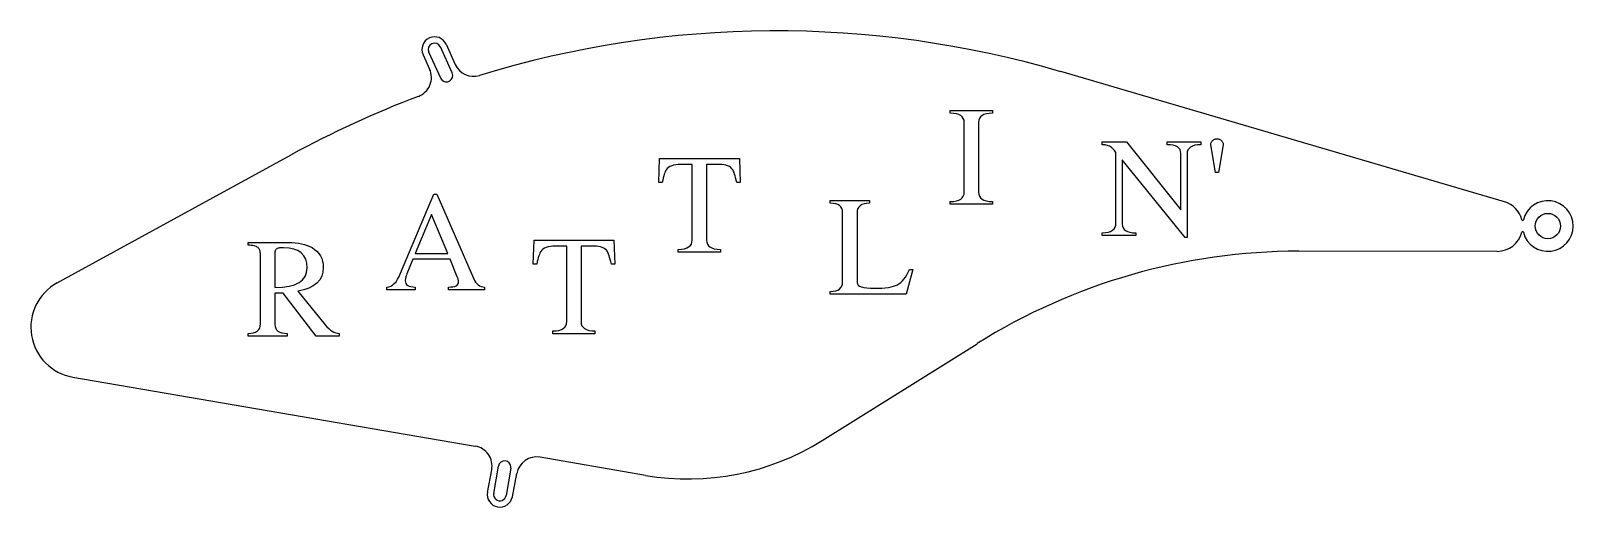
# Model space of a CAD drawing. Header units: metres. Extents: x -6.5 to 8.8, y -2.8 to 1.9.
import ezdxf

# ---------------------------------------------------------------- set-up
doc = ezdxf.new("R2010")
doc.units = ezdxf.units.M

msp = doc.modelspace()

# ---------------------------------------------------------------- linework, layer by layer
at = {"layer": '28', "color": 14, "linetype": 'CONTINUOUS'}
for p, q in [((-2.622, 1.693), (-2.557, 1.551)), ((-2.447, 1.462), (-2.565, 1.719)), ((-2.334, 1.514), (-2.451, 1.771)), ((-2.394, 1.797), (-2.304, 1.597)), ((-2.456, 1.631), (-2.456, 1.631)), ((8.07, 0.24), (3.684, 1.526)), ((2.591, 1.114), (2.591, 1.141)), ((2.591, 1.141), (3.008, 1.141)), ((2.623, 1.113), (2.591, 1.114)), ((2.652, 1.108), (2.623, 1.113)), ((2.675, 1.102), (2.652, 1.108)), ((2.695, 1.092), (2.675, 1.102)), ((2.709, 1.079), (2.695, 1.092)), ((2.72, 1.063), (2.709, 1.079)), ((2.89, 1.079), (2.879, 1.063)), ((2.906, 1.092), (2.89, 1.079)), ((2.924, 1.102), (2.906, 1.092)), ((2.948, 1.108), (2.924, 1.102)), ((2.976, 1.113), (2.948, 1.108)), ((3.008, 1.114), (2.976, 1.113)), ((3.008, 1.141), (3.008, 1.114)), ((2.727, 1.045), (2.72, 1.063)), ((2.729, 1.023), (2.727, 1.045)), ((2.729, 0.336), (2.729, 1.023)), ((2.873, 1.045), (2.871, 1.023)), ((2.871, 1.023), (2.871, 0.336)), ((2.879, 1.063), (2.873, 1.045)), ((4.094, 0.804), (4.094, 0.831)), ((4.094, 0.831), (4.335, 0.831)), ((4.109, 0.804), (4.094, 0.804)), ((4.122, 0.802), (4.109, 0.804)), ((4.134, 0.8), (4.122, 0.802)), ((4.145, 0.797), (4.134, 0.8)), ((4.157, 0.793), (4.145, 0.797)), ((4.167, 0.789), (4.157, 0.793)), ((4.177, 0.783), (4.167, 0.789)), ((4.186, 0.776), (4.177, 0.783)), ((4.188, 0.773), (4.186, 0.776)), ((4.192, 0.77), (4.188, 0.773)), ((4.197, 0.766), (4.192, 0.77)), ((4.201, 0.76), (4.197, 0.766)), ((4.335, 0.831), (4.871, 0.159)), ((4.736, 0.804), (4.736, 0.831)), ((4.736, 0.831), (5.068, 0.831)), ((4.768, 0.803), (4.736, 0.804)), ((4.795, 0.799), (4.768, 0.803)), ((4.818, 0.792), (4.795, 0.799)), ((4.837, 0.783), (4.818, 0.792)), ((4.852, 0.77), (4.837, 0.783)), ((4.863, 0.755), (4.852, 0.77)), ((4.952, 0.767), (4.941, 0.752)), ((4.966, 0.781), (4.952, 0.767)), ((4.986, 0.791), (4.966, 0.781)), ((5.008, 0.798), (4.986, 0.791)), ((5.036, 0.803), (5.008, 0.798)), ((5.068, 0.804), (5.036, 0.803)), ((5.068, 0.831), (5.068, 0.804)), ((5.168, 0.813), (5.169, 0.819)), ((5.168, 0.808), (5.168, 0.813)), ((5.169, 0.802), (5.168, 0.808)), ((5.169, 0.819), (5.171, 0.825)), ((5.215, 0.528), (5.169, 0.802)), ((5.171, 0.825), (5.173, 0.83)), ((5.173, 0.83), (5.176, 0.835)), ((5.176, 0.835), (5.18, 0.84)), ((5.18, 0.84), (5.184, 0.845)), ((5.184, 0.845), (5.189, 0.849)), ((5.189, 0.849), (5.194, 0.853)), ((5.194, 0.853), (5.199, 0.856)), ((5.199, 0.856), (5.204, 0.858)), ((5.204, 0.858), (5.211, 0.86)), ((5.211, 0.86), (5.216, 0.862)), ((5.216, 0.862), (5.222, 0.863)), ((5.222, 0.863), (5.227, 0.863)), ((5.227, 0.863), (5.233, 0.863)), ((5.233, 0.863), (5.239, 0.862)), ((5.239, 0.862), (5.245, 0.86)), ((5.288, 0.802), (5.242, 0.528)), ((5.245, 0.86), (5.252, 0.858)), ((5.252, 0.858), (5.257, 0.856)), ((5.257, 0.856), (5.262, 0.853)), ((5.262, 0.853), (5.268, 0.849)), ((5.268, 0.849), (5.273, 0.845)), ((5.273, 0.845), (5.277, 0.84)), ((5.277, 0.84), (5.281, 0.835)), ((5.281, 0.835), (5.284, 0.83)), ((5.284, 0.83), (5.286, 0.825)), ((5.286, 0.825), (5.288, 0.819)), ((5.288, 0.819), (5.289, 0.813)), ((5.289, 0.808), (5.288, 0.802)), ((5.289, 0.813), (5.289, 0.808)), ((-6.24, -0.561), (-3.925, 0.704)), ((-0.291, 0.43), (-0.283, 0.667)), ((-0.283, 0.667), (0.506, 0.667)), ((0.506, 0.667), (0.514, 0.43)), ((4.207, 0.753), (4.201, 0.76)), ((4.214, 0.746), (4.207, 0.753)), ((4.221, 0.737), (4.214, 0.746)), ((4.229, 0.726), (4.221, 0.737)), ((4.229, 0.032), (4.229, 0.726)), ((4.914, -0.112), (4.291, 0.656)), ((4.291, 0.656), (4.291, 0.02)), ((4.869, 0.738), (4.863, 0.755)), ((4.871, 0.717), (4.869, 0.738)), ((4.871, 0.159), (4.871, 0.717)), ((4.935, 0.732), (4.932, 0.711)), ((4.932, 0.711), (4.932, -0.113)), ((4.941, 0.752), (4.935, 0.732)), ((-0.247, 0.476), (-0.252, 0.454)), ((-0.242, 0.495), (-0.247, 0.476)), ((-0.237, 0.512), (-0.242, 0.495)), ((-0.232, 0.527), (-0.237, 0.512)), ((-0.228, 0.539), (-0.232, 0.527)), ((-0.223, 0.548), (-0.228, 0.539)), ((-0.219, 0.555), (-0.223, 0.548)), ((-0.208, 0.568), (-0.219, 0.555)), ((-0.195, 0.579), (-0.208, 0.568)), ((-0.181, 0.588), (-0.195, 0.579)), ((-0.163, 0.595), (-0.181, 0.588)), ((-0.144, 0.601), (-0.163, 0.595)), ((-0.122, 0.606), (-0.144, 0.601)), ((-0.099, 0.608), (-0.122, 0.606)), ((-0.072, 0.609), (-0.099, 0.608)), ((0.039, 0.609), (-0.072, 0.609)), ((0.039, -0.138), (0.039, 0.609)), ((0.31, 0.609), (0.182, 0.609)), ((0.182, 0.609), (0.182, -0.138)), ((0.333, 0.608), (0.31, 0.609)), ((0.355, 0.606), (0.333, 0.608)), ((0.373, 0.601), (0.355, 0.606)), ((0.39, 0.595), (0.373, 0.601)), ((0.407, 0.587), (0.39, 0.595)), ((0.42, 0.578), (0.407, 0.587)), ((0.432, 0.567), (0.42, 0.578)), ((0.442, 0.554), (0.432, 0.567)), ((0.446, 0.548), (0.442, 0.554)), ((0.449, 0.539), (0.446, 0.548)), ((0.453, 0.528), (0.449, 0.539)), ((0.458, 0.513), (0.453, 0.528)), ((0.463, 0.496), (0.458, 0.513)), ((0.468, 0.477), (0.463, 0.496)), ((0.474, 0.454), (0.468, 0.477)), ((5.242, 0.528), (5.215, 0.528)), ((-2.844, -0.466), (-2.515, 0.315)), ((-2.515, 0.315), (-2.486, 0.315)), ((-2.486, 0.315), (-2.124, -0.516)), ((-0.258, 0.43), (-0.291, 0.43)), ((-0.252, 0.454), (-0.258, 0.43)), ((0.481, 0.43), (0.474, 0.454)), ((0.514, 0.43), (0.481, 0.43)), ((2.72, 0.296), (2.727, 0.315)), ((2.727, 0.315), (2.729, 0.336)), ((2.871, 0.336), (2.873, 0.315)), ((2.873, 0.315), (2.879, 0.296)), ((1.405, 0.225), (1.405, 0.251)), ((1.405, 0.251), (1.792, 0.251)), ((1.433, 0.224), (1.405, 0.225)), ((1.459, 0.219), (1.433, 0.224)), ((1.479, 0.213), (1.459, 0.219)), ((1.497, 0.202), (1.479, 0.213)), ((1.51, 0.189), (1.497, 0.202)), ((1.52, 0.174), (1.51, 0.189)), ((1.525, 0.155), (1.52, 0.174)), ((1.527, 0.134), (1.525, 0.155)), ((1.672, 0.153), (1.67, 0.132)), ((1.678, 0.173), (1.672, 0.153)), ((1.687, 0.188), (1.678, 0.173)), ((1.7, 0.201), (1.687, 0.188)), ((1.718, 0.212), (1.7, 0.201)), ((1.739, 0.219), (1.718, 0.212)), ((1.764, 0.224), (1.739, 0.219)), ((1.792, 0.225), (1.764, 0.224)), ((1.792, 0.251), (1.792, 0.225)), ((2.591, 0.243), (2.623, 0.244)), ((2.591, 0.217), (2.591, 0.243)), ((3.008, 0.217), (2.591, 0.217)), ((2.623, 0.244), (2.652, 0.249)), ((2.652, 0.249), (2.675, 0.257)), ((2.675, 0.257), (2.694, 0.267)), ((2.694, 0.267), (2.709, 0.28)), ((2.709, 0.28), (2.72, 0.296)), ((2.879, 0.296), (2.89, 0.28)), ((2.89, 0.28), (2.905, 0.267)), ((2.905, 0.267), (2.924, 0.257)), ((2.924, 0.257), (2.948, 0.249)), ((2.948, 0.249), (2.976, 0.244)), ((2.976, 0.244), (3.008, 0.243)), ((3.008, 0.243), (3.008, 0.217)), ((-2.538, 0.114), (-2.701, -0.271)), ((-2.376, -0.271), (-2.538, 0.114)), ((1.527, -0.553), (1.527, 0.134)), ((1.67, 0.132), (1.67, -0.56)), ((4.221, -0.012), (4.227, 0.009)), ((4.227, 0.009), (4.229, 0.032)), ((4.291, 0.02), (4.293, 0)), ((-1.532, -0.377), (-1.524, -0.139)), ((-1.524, -0.139), (-0.734, -0.139)), ((-0.734, -0.139), (-0.726, -0.377)), ((0.037, -0.159), (0.039, -0.138)), ((0.182, -0.138), (0.184, -0.159)), ((4.094, -0.067), (4.126, -0.065)), ((4.094, -0.094), (4.094, -0.067)), ((4.426, -0.094), (4.094, -0.094)), ((4.126, -0.065), (4.154, -0.061)), ((4.154, -0.061), (4.176, -0.053)), ((4.176, -0.053), (4.196, -0.042)), ((4.196, -0.042), (4.21, -0.028)), ((4.21, -0.028), (4.221, -0.012)), ((4.293, 0), (4.299, -0.018)), ((4.299, -0.018), (4.31, -0.033)), ((4.31, -0.033), (4.324, -0.045)), ((4.324, -0.045), (4.344, -0.055)), ((4.344, -0.055), (4.366, -0.062)), ((4.366, -0.062), (4.394, -0.066)), ((4.394, -0.066), (4.426, -0.067)), ((4.426, -0.067), (4.426, -0.094)), ((4.932, -0.113), (4.914, -0.112)), ((-4.352, -0.19), (-4.352, -0.163)), ((-4.352, -0.163), (-3.953, -0.163)), ((-4.335, -0.19), (-4.352, -0.19)), ((-4.32, -0.191), (-4.335, -0.19)), ((-4.305, -0.193), (-4.32, -0.191)), ((-4.292, -0.196), (-4.305, -0.193)), ((-4.281, -0.199), (-4.292, -0.196)), ((-4.27, -0.203), (-4.281, -0.199)), ((-4.261, -0.208), (-4.27, -0.203)), ((-4.253, -0.213), (-4.261, -0.208)), ((-4.248, -0.22), (-4.253, -0.213)), ((-4.243, -0.226), (-4.248, -0.22)), ((-4.239, -0.233), (-4.243, -0.226)), ((-4.236, -0.241), (-4.239, -0.233)), ((-4.233, -0.249), (-4.236, -0.241)), ((-4.231, -0.26), (-4.233, -0.249)), ((-4.23, -0.27), (-4.231, -0.26)), ((-4.23, -0.281), (-4.23, -0.27)), ((-4.23, -0.968), (-4.23, -0.281)), ((-4.086, -0.257), (-4.087, -0.268)), ((-4.087, -0.268), (-4.087, -0.608)), ((-4.085, -0.249), (-4.086, -0.257)), ((-4.083, -0.242), (-4.085, -0.249)), ((-4.079, -0.235), (-4.083, -0.242)), ((-4.075, -0.23), (-4.079, -0.235)), ((-4.069, -0.225), (-4.075, -0.23)), ((-4.063, -0.222), (-4.069, -0.225)), ((-4.056, -0.219), (-4.063, -0.222)), ((-4.052, -0.218), (-4.056, -0.219)), ((-4.047, -0.218), (-4.052, -0.218)), ((-4.042, -0.217), (-4.047, -0.218)), ((-4.036, -0.217), (-4.042, -0.217)), ((-4.029, -0.216), (-4.036, -0.217)), ((-4.021, -0.216), (-4.029, -0.216)), ((-4.013, -0.216), (-4.021, -0.216)), ((-4.002, -0.216), (-4.013, -0.216)), ((-3.947, -0.219), (-4.002, -0.216)), ((-3.953, -0.163), (-3.918, -0.164)), ((-3.9, -0.228), (-3.947, -0.219)), ((-3.918, -0.164), (-3.885, -0.166)), ((-3.859, -0.243), (-3.9, -0.228)), ((-3.885, -0.166), (-3.853, -0.17)), ((-3.826, -0.266), (-3.859, -0.243)), ((-3.853, -0.17), (-3.823, -0.176)), ((-3.801, -0.293), (-3.826, -0.266)), ((-3.823, -0.176), (-3.795, -0.183)), ((-3.782, -0.327), (-3.801, -0.293)), ((-3.795, -0.183), (-3.768, -0.192)), ((-3.768, -0.192), (-3.743, -0.202)), ((-3.743, -0.202), (-3.72, -0.213)), ((-3.72, -0.213), (-3.694, -0.231)), ((-3.694, -0.231), (-3.671, -0.249)), ((-3.671, -0.249), (-3.652, -0.271)), ((-3.652, -0.271), (-3.636, -0.294)), ((-3.636, -0.294), (-3.624, -0.32)), ((-2.701, -0.271), (-2.376, -0.271)), ((-1.478, -0.294), (-1.483, -0.311)), ((-1.472, -0.28), (-1.478, -0.294)), ((-1.468, -0.267), (-1.472, -0.28)), ((-1.463, -0.258), (-1.468, -0.267)), ((-1.459, -0.251), (-1.463, -0.258)), ((-1.449, -0.239), (-1.459, -0.251)), ((-1.436, -0.227), (-1.449, -0.239)), ((-1.421, -0.218), (-1.436, -0.227)), ((-1.404, -0.211), (-1.421, -0.218)), ((-1.384, -0.205), (-1.404, -0.211)), ((-1.363, -0.201), (-1.384, -0.205)), ((-1.339, -0.199), (-1.363, -0.201)), ((-1.313, -0.198), (-1.339, -0.199)), ((-1.201, -0.198), (-1.313, -0.198)), ((-1.201, -0.944), (-1.201, -0.198)), ((-0.93, -0.198), (-1.059, -0.198)), ((-1.059, -0.198), (-1.059, -0.944)), ((-0.907, -0.199), (-0.93, -0.198)), ((-0.886, -0.201), (-0.907, -0.199)), ((-0.868, -0.205), (-0.886, -0.201)), ((-0.85, -0.211), (-0.868, -0.205)), ((-0.834, -0.219), (-0.85, -0.211)), ((-0.82, -0.228), (-0.834, -0.219)), ((-0.808, -0.24), (-0.82, -0.228)), ((-0.799, -0.252), (-0.808, -0.24)), ((-0.795, -0.258), (-0.799, -0.252)), ((-0.792, -0.267), (-0.795, -0.258)), ((-0.788, -0.279), (-0.792, -0.267)), ((-0.783, -0.293), (-0.788, -0.279)), ((-0.777, -0.31), (-0.783, -0.293)), ((-0.098, -0.231), (-0.066, -0.23)), ((-0.098, -0.257), (-0.098, -0.231)), ((0.319, -0.257), (-0.098, -0.257)), ((-0.066, -0.23), (-0.038, -0.225)), ((-0.038, -0.225), (-0.014, -0.217)), ((-0.014, -0.217), (0.004, -0.207)), ((0.004, -0.207), (0.02, -0.194)), ((0.02, -0.194), (0.031, -0.178)), ((0.031, -0.178), (0.037, -0.159)), ((0.184, -0.159), (0.19, -0.178)), ((0.19, -0.178), (0.201, -0.194)), ((0.201, -0.194), (0.215, -0.207)), ((0.215, -0.207), (0.235, -0.217)), ((0.235, -0.217), (0.258, -0.225)), ((0.258, -0.225), (0.287, -0.23)), ((0.287, -0.23), (0.319, -0.231)), ((0.319, -0.231), (0.319, -0.257)), ((8, -0.25), (6.039, -0.249)), ((-3.772, -0.368), (-3.782, -0.327)), ((-3.773, -0.459), (-3.768, -0.414)), ((-3.768, -0.414), (-3.772, -0.368)), ((-3.624, -0.32), (-3.616, -0.348)), ((-3.612, -0.456), (-3.624, -0.496)), ((-3.616, -0.348), (-3.61, -0.378)), ((-3.608, -0.41), (-3.612, -0.456)), ((-3.61, -0.378), (-3.608, -0.41)), ((-2.723, -0.328), (-2.782, -0.474)), ((-2.355, -0.328), (-2.723, -0.328)), ((-2.284, -0.501), (-2.355, -0.328)), ((-1.498, -0.377), (-1.532, -0.377)), ((-1.493, -0.352), (-1.498, -0.377)), ((-1.488, -0.331), (-1.493, -0.352)), ((-1.483, -0.311), (-1.488, -0.331)), ((-0.772, -0.33), (-0.777, -0.31)), ((-0.766, -0.352), (-0.772, -0.33)), ((-0.759, -0.377), (-0.766, -0.352)), ((-0.726, -0.377), (-0.759, -0.377)), ((2.221, -0.43), (2.156, -0.673)), ((2.162, -0.482), (2.175, -0.457)), ((2.175, -0.457), (2.189, -0.43)), ((2.189, -0.43), (2.221, -0.43)), ((-4.087, -0.608), (-4.013, -0.604)), ((-4.013, -0.604), (-3.947, -0.595)), ((-3.947, -0.595), (-3.893, -0.58)), ((-3.893, -0.58), (-3.848, -0.559)), ((-3.848, -0.559), (-3.813, -0.532)), ((-3.813, -0.532), (-3.787, -0.499)), ((-3.787, -0.499), (-3.773, -0.459)), ((-3.707, -0.59), (-3.751, -0.613)), ((-3.672, -0.564), (-3.707, -0.59)), ((-3.644, -0.532), (-3.672, -0.564)), ((-3.624, -0.496), (-3.644, -0.532)), ((-2.979, -0.603), (-2.96, -0.601)), ((-2.979, -0.63), (-2.979, -0.603)), ((-2.96, -0.601), (-2.941, -0.595)), ((-2.941, -0.595), (-2.924, -0.584)), ((-2.924, -0.584), (-2.906, -0.569)), ((-2.906, -0.569), (-2.889, -0.55)), ((-2.889, -0.55), (-2.874, -0.526)), ((-2.874, -0.526), (-2.858, -0.499)), ((-2.858, -0.499), (-2.844, -0.466)), ((-2.798, -0.532), (-2.799, -0.539)), ((-2.799, -0.539), (-2.797, -0.554)), ((-2.797, -0.524), (-2.798, -0.532)), ((-2.795, -0.517), (-2.797, -0.524)), ((-2.797, -0.554), (-2.793, -0.567)), ((-2.793, -0.509), (-2.795, -0.517)), ((-2.791, -0.501), (-2.793, -0.509)), ((-2.793, -0.567), (-2.785, -0.578)), ((-2.788, -0.493), (-2.791, -0.501)), ((-2.785, -0.484), (-2.788, -0.493)), ((-2.782, -0.474), (-2.785, -0.484)), ((-2.785, -0.578), (-2.774, -0.587)), ((-2.774, -0.587), (-2.76, -0.594)), ((-2.76, -0.594), (-2.744, -0.599)), ((-2.744, -0.599), (-2.723, -0.602)), ((-2.723, -0.602), (-2.701, -0.603)), ((-2.701, -0.603), (-2.701, -0.63)), ((-2.37, -0.603), (-2.347, -0.602)), ((-2.37, -0.63), (-2.37, -0.603)), ((-2.347, -0.602), (-2.326, -0.6)), ((-2.326, -0.6), (-2.309, -0.596)), ((-2.309, -0.596), (-2.295, -0.59)), ((-2.295, -0.59), (-2.284, -0.583)), ((-2.281, -0.509), (-2.284, -0.501)), ((-2.284, -0.583), (-2.277, -0.574)), ((-2.278, -0.516), (-2.281, -0.509)), ((-2.276, -0.523), (-2.278, -0.516)), ((-2.277, -0.574), (-2.272, -0.563)), ((-2.274, -0.531), (-2.276, -0.523)), ((-2.273, -0.537), (-2.274, -0.531)), ((-2.272, -0.542), (-2.273, -0.537)), ((-2.271, -0.547), (-2.272, -0.542)), ((-2.272, -0.563), (-2.271, -0.551)), ((-2.271, -0.551), (-2.271, -0.547)), ((-2.124, -0.516), (-2.114, -0.537)), ((-2.114, -0.537), (-2.103, -0.554)), ((-2.103, -0.554), (-2.091, -0.569)), ((-2.091, -0.569), (-2.077, -0.582)), ((-2.077, -0.582), (-2.063, -0.591)), ((-2.063, -0.591), (-2.048, -0.598)), ((-2.048, -0.598), (-2.031, -0.602)), ((-2.031, -0.602), (-2.014, -0.603)), ((-2.014, -0.603), (-2.014, -0.63)), ((1.497, -0.623), (1.51, -0.609)), ((1.51, -0.609), (1.52, -0.594)), ((1.52, -0.594), (1.525, -0.574)), ((1.525, -0.574), (1.527, -0.553)), ((1.67, -0.56), (1.673, -0.572)), ((1.673, -0.572), (1.68, -0.584)), ((1.68, -0.584), (1.693, -0.594)), ((1.693, -0.594), (1.713, -0.601)), ((1.713, -0.601), (1.736, -0.607)), ((1.736, -0.607), (1.766, -0.612)), ((1.948, -0.61), (1.979, -0.606)), ((1.979, -0.606), (2.006, -0.601)), ((2.006, -0.601), (2.03, -0.595)), ((2.03, -0.595), (2.051, -0.588)), ((2.051, -0.588), (2.07, -0.58)), ((2.07, -0.58), (2.086, -0.569)), ((2.086, -0.569), (2.103, -0.557)), ((2.103, -0.557), (2.118, -0.542)), ((2.118, -0.542), (2.133, -0.524)), ((2.133, -0.524), (2.148, -0.505)), ((2.148, -0.505), (2.162, -0.482)), ((-4.006, -0.662), (-4.087, -0.662)), ((-4.087, -0.662), (-4.087, -0.974)), ((-3.678, -1.088), (-4.006, -0.662)), ((-3.802, -0.63), (-3.861, -0.643)), ((-3.861, -0.643), (-3.59, -0.977)), ((-3.751, -0.613), (-3.802, -0.63)), ((-2.701, -0.63), (-2.979, -0.63)), ((-2.014, -0.63), (-2.37, -0.63)), ((1.405, -0.646), (1.433, -0.645)), ((1.405, -0.673), (1.405, -0.646)), ((2.156, -0.673), (1.405, -0.673)), ((1.433, -0.645), (1.459, -0.64)), ((1.459, -0.64), (1.479, -0.633)), ((1.479, -0.633), (1.497, -0.623)), ((1.766, -0.612), (1.801, -0.614)), ((1.801, -0.614), (1.841, -0.615)), ((1.841, -0.615), (1.879, -0.614)), ((1.879, -0.614), (1.915, -0.613)), ((1.915, -0.613), (1.948, -0.61)), ((-4.352, -1.061), (-4.324, -1.06)), ((-4.352, -1.088), (-4.352, -1.061)), ((-4.324, -1.06), (-4.298, -1.055)), ((-4.298, -1.055), (-4.278, -1.048)), ((-4.278, -1.048), (-4.26, -1.037)), ((-4.26, -1.037), (-4.247, -1.024)), ((-4.247, -1.024), (-4.237, -1.009)), ((-4.237, -1.009), (-4.232, -0.989)), ((-4.232, -0.989), (-4.23, -0.968)), ((-4.087, -0.974), (-4.085, -0.994)), ((-4.085, -0.994), (-4.079, -1.012)), ((-4.079, -1.012), (-4.07, -1.027)), ((-4.07, -1.027), (-4.057, -1.039)), ((-4.057, -1.039), (-4.039, -1.049)), ((-4.039, -1.049), (-4.018, -1.056)), ((-4.018, -1.056), (-3.992, -1.06)), ((-3.992, -1.06), (-3.964, -1.061)), ((-3.964, -1.061), (-3.964, -1.088)), ((-3.59, -0.977), (-3.573, -0.996)), ((-3.573, -0.996), (-3.555, -1.014)), ((-3.555, -1.014), (-3.538, -1.028)), ((-3.538, -1.028), (-3.52, -1.04)), ((-3.52, -1.04), (-3.503, -1.049)), ((-3.503, -1.049), (-3.486, -1.056)), ((-3.486, -1.056), (-3.468, -1.06)), ((-3.468, -1.06), (-3.45, -1.061)), ((-3.45, -1.061), (-3.45, -1.088)), ((-1.338, -1.037), (-1.307, -1.036)), ((-1.338, -1.064), (-1.338, -1.037)), ((-0.922, -1.064), (-1.338, -1.064)), ((-1.307, -1.036), (-1.278, -1.031)), ((-1.278, -1.031), (-1.254, -1.024)), ((-1.254, -1.024), (-1.236, -1.014)), ((-1.236, -1.014), (-1.221, -1)), ((-1.221, -1), (-1.209, -0.985)), ((-1.209, -0.985), (-1.203, -0.965)), ((-1.203, -0.965), (-1.201, -0.944)), ((-1.059, -0.944), (-1.057, -0.965)), ((-1.057, -0.965), (-1.051, -0.985)), ((-1.051, -0.985), (-1.039, -1)), ((-1.039, -1), (-1.025, -1.014)), ((-1.025, -1.014), (-1.006, -1.024)), ((-1.006, -1.024), (-0.982, -1.031)), ((-0.982, -1.031), (-0.953, -1.036)), ((-0.953, -1.036), (-0.922, -1.037)), ((-0.922, -1.037), (-0.922, -1.064)), ((-3.964, -1.088), (-4.352, -1.088)), ((-3.45, -1.088), (-3.678, -1.088)), ((1.326, -2.12), (2.856, -1.163)), ((-6.085, -1.493), (-2.106, -2.175)), ((-0.423, -2.464), (-1.465, -2.285)), ((-1.985, -2.633), (-1.943, -2.409)), ((-1.923, -2.643), (-1.876, -2.373)), ((-1.753, -2.394), (-1.8, -2.664)), ((-1.739, -2.676), (-1.696, -2.446))]:
    msp.add_line(p, q, dxfattribs=at)
msp.add_circle((8.5, 0), 0.125, dxfattribs=at)
for centre, radius, start, end in [((-2.508, 1.745), 0.125, 24.444, 204.444), ((0.871, -8.071), 10, 73.6652, 107.0625), ((-2.508, 1.745), 0.0625, 24.5582, 204.5582), ((-2.739, 1.469), 0.2, 290.7315, 24.444), ((-2.122, 1.68), 0.2, 204.444, 287.0625), ((-2.391, 1.488), 0.0625, 204.5582, 360), ((-2.391, 1.488), 0.0625, 0, 24.5582), ((0.871, -8.071), 10, 110.7315, 118.6582), ((8, 0), 0.25, 14.3054, 73.6652), ((8.5, 0), 0.25, 0, 165.6946), ((8.25, 0.064), 0.008, 194.3054, 345.6946), ((8.5, 0), 0.25, 194.3054, 360), ((8, 0), 0.25, 269.9849, 345.6946), ((8.25, -0.064), 0.008, 14.3054, 165.6946), ((6.037, -6.249), 6, 89.9849, 122.0239), ((-6, -1), 0.5, 118.6582, 260.2665), ((0, 0), 2.5, 260.2665, 302.0239), ((-2.14, -2.372), 0.2, 349.4792, 80.2665), ((-1.499, -2.482), 0.2, 80.2665, 169.4792), ((-1.815, -2.383), 0.0625, 0, 170.1453), ((-1.815, -2.383), 0.0625, 350.1453, 360), ((-1.862, -2.653), 0.125, 169.4792, 349.4792), ((-1.862, -2.653), 0.0625, 170.1453, 350.1453)]:
    msp.add_arc(centre, radius, start, end, dxfattribs=at)

doc.saveas('drawing.dxf')
